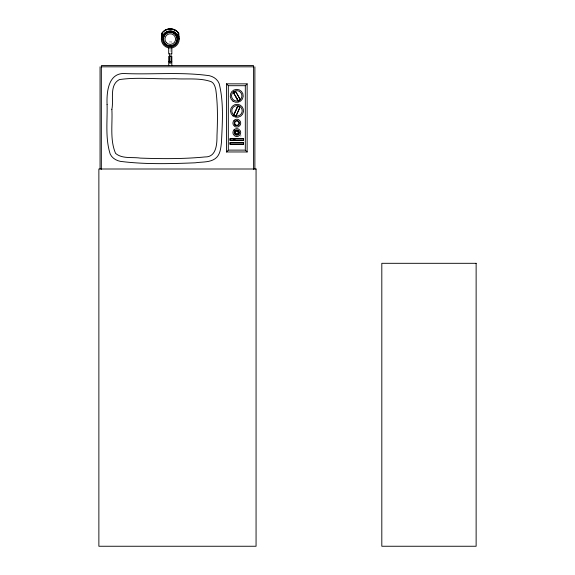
<?xml version="1.0" encoding="UTF-8"?>
<svg xmlns="http://www.w3.org/2000/svg" width="575" height="575" viewBox="0 0 575 575"><rect width="100%" height="100%" fill="white"/><g stroke="black" fill="none" stroke-linecap="round" stroke-linejoin="round"><path stroke-width="0.43" stroke-dasharray="2.88 2.16" d="M240.846 136.44L240.925 134.938M171.846 42.313L171.846 41.946L168.705 41.946L168.705 42.313M171.005 48.94L171.005 52.555"/><path stroke-width="0.86" d="M178.803 36.678L178.559 33.393C174.743 27.801 165.816 27.794 161.992 33.386L161.748 36.678L161.755 33.17C165.701 27.449 174.85 27.449 178.803 33.17L178.803 36.678L177.826 36.635C175.806 29.533 164.745 29.533 162.725 36.635L161.748 36.678M253.597 169.338L253.597 66.484M177.826 36.635L178.811 36.613L179.206 39.086A8.934 8.934 0 0 1 170.279 48.02A8.934 8.934 0 0 1 161.345 39.086L161.74 36.577L162.725 36.635M161.345 39.086L161.74 36.613M101.344 66.484L101.344 169.338M238.115 100.913A5.146 5.146 0 0 0 240.343 99.604L235.994 91.95L234.226 91.475L233.752 93.265L238.107 100.913L240.343 99.604A5.211 5.211 0 0 0 238.992 91.159A5.211 5.211 0 0 0 231.545 95.378A5.211 5.211 0 0 0 238.093 100.877L240.178 99.583L235.894 92.043L234.305 91.605L233.881 93.229L234.406 94.207M235.678 110.896L235.915 110.386M234.787 112.837L234.988 112.326M233.752 114.856L237.504 106.928L239.049 106.353L239.61 107.927L236.052 115.956L239.739 107.956L239.114 106.217L237.396 106.849L233.723 114.856A5.125 5.125 0 0 0 236.059 115.963L233.73 114.856A5.211 5.211 0 0 1 234.356 106.31A5.211 5.211 0 0 1 242.132 109.882A5.211 5.211 0 0 1 236.066 115.927M237.008 107.927L237.504 106.928M245.568 85.452L247.142 83.849L226.5 83.849L226.5 151.965L247.142 151.965L247.142 83.849M230.108 140.444L230.108 138.604L243.527 138.604L243.527 140.444L230.108 140.444L230.108 138.604M230.108 144.368L230.108 142.535L243.527 142.535L243.527 144.368L230.108 144.368L230.108 142.535M226.5 151.965L228.074 150.37M243.527 140.444L243.527 138.604M243.527 144.368L243.527 142.535M233.4 138.862L233.414 140.185M234.823 140.178L234.823 138.862M168.719 61.798L171.832 61.798M101.344 65.514L253.597 65.514M101.344 66.822L253.597 66.822M230.367 138.87L243.268 138.87M230.367 140.178L243.268 140.178M230.367 142.801L243.268 142.801M230.367 144.109L243.268 144.109M177.1 34.227L178.516 36.369M161.992 33.386L162.567 33.645L162.452 36.347C164.026 31.151 170.983 29.318 175.246 32.423M233.881 114.82L235.987 115.812M226.5 83.849L228.074 85.452M245.568 150.37L247.142 151.965M235.513 96.162L238.165 100.762M236.037 97.017L235.757 96.521M237.094 98.871L236.792 98.411L237.727 100.05M233.881 93.229L235.606 96.262M178.811 36.613L179.206 39.086M177.998 33.652L178.099 36.347M254.883 66.822L254.883 169M171.846 47.977L171.846 54.007M171.832 65.672L171.832 56.357L168.719 56.357L168.719 65.672M171.005 53.367L171.005 63.106L169.546 63.106L169.546 53.367M168.705 47.977L168.705 54.007M100.05 66.822L100.05 169M234.866 124.998A2.645 2.645 0 0 0 238.611 125.034A2.645 2.645 0 0 0 238.647 121.296A2.559 2.559 0 0 0 234.995 121.296A2.645 2.645 0 0 0 234.995 124.998M234.866 130.726A2.645 2.645 0 0 1 238.611 130.69A2.645 2.645 0 0 1 238.647 134.435A2.559 2.559 0 0 1 234.995 134.435A2.645 2.645 0 0 1 234.995 130.726M164.198 30.727A10.336 10.336 0 0 1 176.353 30.727M107.079 104.513C107.503 120.923 105.11 138.208 110.22 154.107C112.111 158.118 116.179 160.554 120.427 161.374C145.238 164.507 170.373 163.796 195.306 162.804C202.386 161.647 211.068 162.869 216.682 157.399C220.534 153.353 220.85 147.373 221.476 142.133C222.338 122.691 223.927 102.63 219.168 83.591C217.573 79.443 213.72 76.741 209.508 75.728C181.851 71.817 153.683 74.635 125.86 73.6C108.308 71.897 106.54 91.763 107.079 104.513M111.859 109.3C112.693 123.776 109.688 139.747 115.589 153.388C122.216 159.124 132.243 156.874 140.3 158.103C161.834 158.865 183.482 159.038 204.952 156.946C216.423 157.32 217.027 144.016 216.983 135.678C217.63 120.376 217.889 104.909 215.812 89.707C215.151 86.717 214.216 83.224 211.269 81.7C199.59 77.582 186.731 79.537 174.584 78.71C156.256 79.393 137.54 76.928 119.42 79.587C108.962 84.884 113.936 100.302 111.859 109.3M234.083 120.369L233.464 121.181A3.982 3.982 0 0 0 233.464 125.113L234.888 126.55A3.824 3.824 0 0 0 238.754 126.55L240.17 125.113A3.982 3.982 0 0 0 240.17 121.181L238.754 119.744A3.824 3.824 0 0 0 234.888 119.744L234.083 120.369M234.083 129.799L233.464 130.618A3.982 3.982 0 0 0 233.464 134.543L234.888 135.987A3.824 3.824 0 0 0 238.754 135.987L240.17 134.543A3.982 3.982 0 0 0 240.17 130.618L238.754 129.181A3.824 3.824 0 0 0 234.888 129.174L234.083 129.799M245.317 85.704L228.325 85.704L228.325 150.118L245.317 150.118L245.317 85.704M256.062 169L98.871 169L98.871 546.25L256.062 546.25L256.062 169M476.129 263.307L381.814 263.307L381.814 546.25L476.129 546.25L476.129 263.307M233.062 101.229A6.505 6.505 0 0 0 243.211 96.356A6.505 6.505 0 0 0 233.917 90.002A6.505 6.505 0 0 0 233.062 101.229M233.004 115.934A6.505 6.505 0 0 0 243.448 111.715A6.505 6.505 0 0 0 234.571 104.787A6.505 6.505 0 0 0 233.004 115.934M235.355 121.677A2.113 2.113 0 0 0 235.369 124.638A2.048 2.048 0 0 0 238.287 124.624A2.106 2.106 0 0 0 237.842 121.325A2.048 2.048 0 0 0 235.347 121.677M235.894 133.493A1.301 1.301 0 0 0 238.072 132.926A1.301 1.301 0 0 0 236.49 131.323A1.301 1.301 0 0 0 235.894 133.493M238.28 131.1A2.048 2.048 0 0 0 235.362 131.1A2.113 2.113 0 0 0 235.362 134.061A2.048 2.048 0 0 0 238.28 134.061A2.113 2.113 0 0 0 238.28 131.1M164.378 44.397A7.935 7.935 0 0 0 177.826 41.544A7.935 7.935 0 0 0 168.626 31.323A7.935 7.935 0 0 0 164.378 44.397M165.047 43.801A7.044 7.044 0 0 0 176.971 41.263A7.044 7.044 0 0 0 168.813 32.2A7.044 7.044 0 0 0 165.047 43.801M165.269 43.599A6.742 6.742 0 0 0 176.69 41.17A6.742 6.742 0 0 0 168.877 32.495A6.742 6.742 0 0 0 165.269 43.599M166.319 42.651A5.326 5.326 0 0 0 175.339 40.732A5.326 5.326 0 0 0 169.172 33.882A5.326 5.326 0 0 0 166.319 42.651"/></g></svg>
